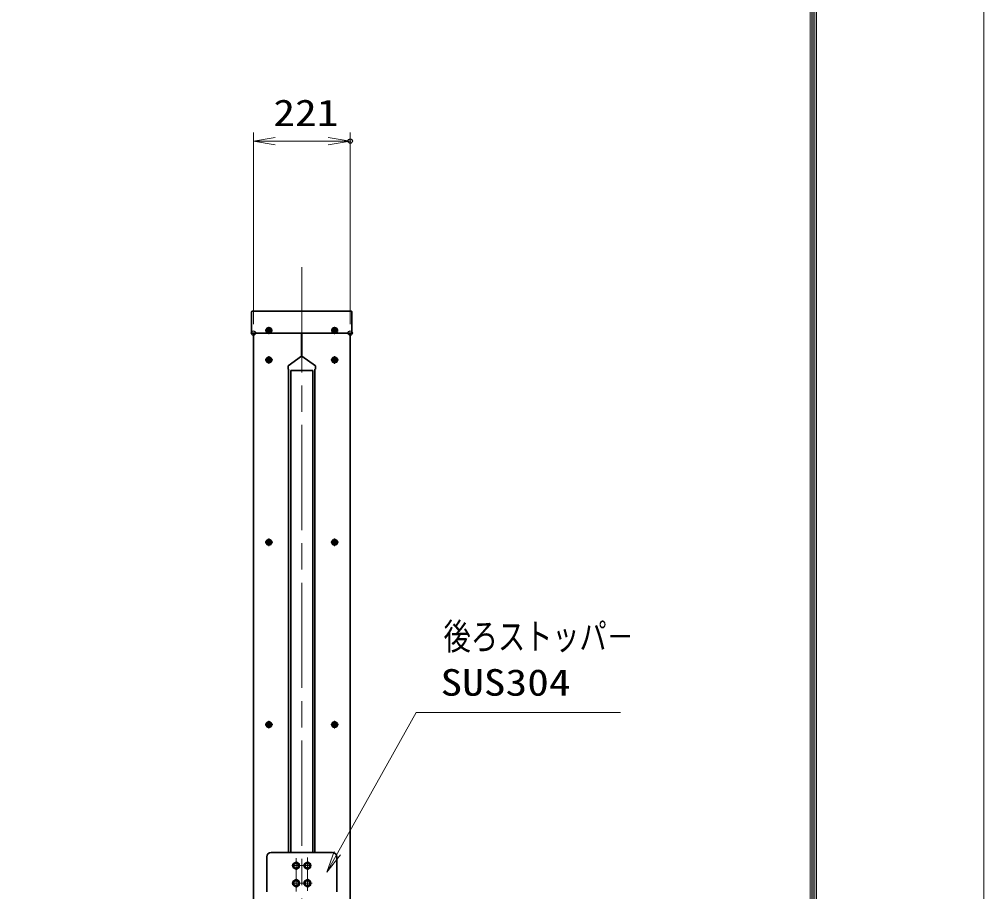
# Model space of a CAD drawing. Units: millimetres at full size, sheet at 1:20; details may follow other scales. Extents: x -5940 to 5940, y -4200 to 4200.
# Drawn here: x 3739 to 5940, y -959 to 1032 of the extents above; entities that cross this region are included whole.
import ezdxf
from ezdxf.enums import TextEntityAlignment as Align

# ---------------------------------------------------------------- set-up
doc = ezdxf.new("R2010")
doc.units = ezdxf.units.MM
doc.header["$LTSCALE"] = 20
doc.header["$PDMODE"] = 32
doc.header["$PDSIZE"] = 10
doc.linetypes.add('USER1', pattern=[18, 12, -1.5, 3, -1.5])
doc.linetypes.add('USER2', pattern=[9, 6, -0.75, 1.5, -0.75])
for name, color, linetype, lineweight in [('0-0_D-TTL', 7, 'Continuous', 18), ('0-1_軸線', 200, 'USER1', 15), ('0-2_寸法線', 4, 'Continuous', 18), ('0-3_0', 7, 'Continuous', 18), ('0-5_外形線', 7, 'Continuous', 35), ('0-9_AM_0N', 7, 'Continuous', 50)]:
    doc.layers.add(name, color=color, linetype=linetype, lineweight=lineweight)
doc.layers.add('0-4_Defpoints', color=7, linetype='Continuous')
doc.styles.add('ＭＳ ゴシック', font='')
doc.styles.get('ＭＳ ゴシック').set_extended_font_data('MS Gothic')

# ---------------------------------------------------------------- blocks, each defined once
blk = doc.blocks.new('_Open')
at = {"layer": '0-3_0'}
blk.add_line((-20, 3.333), (0, 0), dxfattribs=at)
blk.add_lwpolyline([(-20, -3.333), (0, 0), (-20, 0)], dxfattribs=at)
blk = doc.blocks.new('U10')
at = {"layer": '0-9_AM_0N'}
blk.add_lwpolyline([(671075.8, 427831.9), (671205.8, 427756.9), (671335.8, 427831.9), (671335.8, 427982), (671205.8, 428057.1), (671075.8, 427982)], close=True, dxfattribs=at)
blk.add_circle((671205.8, 427907), 130, dxfattribs=at)
blk = doc.blocks.new('U11')
at = {"layer": '0-9_AM_0N'}
blk.add_lwpolyline([(670555.8, 427831.9), (670685.8, 427756.9), (670815.8, 427831.9), (670815.8, 427982), (670685.8, 428057.1), (670555.8, 427982)], close=True, dxfattribs=at)
blk.add_circle((670685.8, 427907), 130, dxfattribs=at)
blk = doc.blocks.new('U12')
at = {"layer": '0-9_AM_0N'}
blk.add_lwpolyline([(671075.8, 428631.9), (671205.8, 428556.9), (671335.8, 428631.9), (671335.8, 428782), (671205.8, 428857.1), (671075.8, 428782)], close=True, dxfattribs=at)
blk.add_circle((671205.8, 428707), 130, dxfattribs=at)
blk = doc.blocks.new('S14')
at = {"layer": '0-2_寸法線'}
for points in [[(5092199.6, 2952181.5), (5082875.6, 2952181.5), (5079283.4, 2945757.8), (5078795.3, 2944885)], [(5079137.9, 2945839.1), (5078795.3, 2944885), (5079428.9, 2945676.4)]]:
    blk.add_lwpolyline(points, dxfattribs=at)
at = {"layer": '0-2_寸法線', "color": 254, "style": 'ＭＳ ゴシック'}
for s, width, p in [('後ろストッパ－', 0.75, (5084135.6, 2954678.4)), ('SUS304', 1.2, (5083991.6, 2952578.4))]:
    blk.add_text(s, height=1212, dxfattribs=dict(at, width=width)).set_placement(p, align=Align.BOTTOM_LEFT)

msp = doc.modelspace()

# ---------------------------------------------------------------- linework, layer by layer
at = {"layer": '0-0_D-TTL'}
for points in [[(-5940, -4200), (5940, -4200), (5940, 4200), (-5940, 4200)], [(-5558.14, 3889.71), (5558.14, 3889.71), (5558.14, -3888.86), (-5558.14, -3888.86)], [(-5554.61, 3886.18), (5554.61, 3886.18), (5554.61, -3885.32), (-5554.61, -3885.32)], [(-5551.07, 3882.64), (5551.07, 3882.64), (5551.07, -3881.79), (-5551.07, -3881.79)], [(-5547.54, 3879.11), (5547.54, 3879.11), (5547.54, -3878.25), (-5547.54, -3878.25)], [(-5544, 3875.57), (5544, 3875.57), (5544, -3874.71), (-5544, -3874.71)]]:
    msp.add_lwpolyline(points, close=True, dxfattribs=at)
at = {"layer": '0-1_軸線'}
for p, q in [((4383.65, 466.16), (4383.65, -1283.26)), ((4308.65, 254.5), (4299.75, 254.5)), ((4308.65, 254.5), (4308.65, 263.4)), ((4308.65, 254.5), (4317.56, 254.5)), ((4308.65, 254.5), (4308.65, 245.59)), ((4458.65, 254.5), (4449.75, 254.5)), ((4458.65, 254.5), (4458.65, 263.4)), ((4458.65, 254.5), (4467.56, 254.5)), ((4458.65, 254.5), (4458.65, 245.59)), ((4308.65, -161.5), (4308.65, -152.6)), ((4458.65, -161.5), (4458.65, -152.6)), ((4308.65, -161.5), (4299.75, -161.5)), ((4308.65, -161.5), (4317.56, -161.5)), ((4308.65, -161.5), (4308.65, -170.41)), ((4458.65, -161.5), (4449.75, -161.5)), ((4458.65, -161.5), (4467.56, -161.5)), ((4458.65, -161.5), (4458.65, -170.41)), ((4308.65, -577.5), (4308.65, -568.6)), ((4458.65, -577.5), (4458.65, -568.6)), ((4308.65, -577.5), (4299.75, -577.5)), ((4308.65, -577.5), (4317.56, -577.5)), ((4308.65, -577.5), (4308.65, -586.41)), ((4458.65, -577.5), (4449.75, -577.5)), ((4458.65, -577.5), (4467.56, -577.5)), ((4458.65, -577.5), (4458.65, -586.41)), ((4405.5, -899.3), (4361.24, -899.3)), ((4370.65, -882.25), (4370.65, -958.13)), ((4396.65, -880.67), (4396.65, -956.55)), ((4407.08, -939.3), (4361.24, -939.3))]:
    msp.add_line(p, q, dxfattribs=at)
at = {"layer": '0-1_軸線', "linetype": 'USER2'}
for p, q in [((4308.65, 321.7), (4308.65, 330.27)), ((4308.65, 321.7), (4300.08, 321.7)), ((4308.65, 321.7), (4317.22, 321.7)), ((4308.65, 321.7), (4308.65, 313.13)), ((4458.65, 321.7), (4450.45, 321.7)), ((4458.65, 321.7), (4458.65, 329.9)), ((4458.65, 321.7), (4466.85, 321.7)), ((4458.65, 321.7), (4458.65, 313.5))]:
    msp.add_line(p, q, dxfattribs=at)
at = {"layer": '0-2_寸法線'}
for p, q in [((4273.15, 335.7), (4273.15, 773.73)), ((4494.15, 335.7), (4494.15, 773.73)), ((4273.15, 753.73), (4494.15, 753.73))]:
    msp.add_line(p, q, dxfattribs=at)
at = {"layer": '0-4_Defpoints'}
for p in [(4494.15, 753.73), (4273.15, 315.7), (4494.15, 315.7)]:
    msp.add_point(p, dxfattribs=at)
at = {"layer": '0-5_外形線'}
for p, q in [((4269.25, 316.9), (4269.25, 364.5)), ((4496.85, 365.7), (4270.45, 365.7)), ((4283.65, 365.7), (4483.65, 365.7)), ((4498.05, 364.5), (4498.05, 316.9)), ((4496.85, 315.7), (4270.45, 315.7)), ((4273.15, 315.7), (4273.15, -1029.3)), ((4494.15, 315.7), (4494.15, -1029.3)), ((4352.45, 241), (4352.45, 233.07)), ((4352.45, 233.07), (4353.65, 233.07)), ((4353.65, -869.3), (4353.65, 233.07)), ((4358.65, -869.3), (4358.65, 230.7)), ((4358.65, 230.7), (4408.65, 230.7)), ((4408.65, -869.3), (4408.65, 230.7)), ((4413.65, -869.3), (4413.65, 233.07)), ((4414.85, 233.07), (4413.65, 233.07)), ((4414.85, 241), (4414.85, 233.07)), ((4303.65, -959.3), (4303.65, -879.3)), ((4453.65, -869.3), (4313.65, -869.3)), ((4463.65, -959.3), (4463.65, -879.3))]:
    msp.add_line(p, q, dxfattribs=at)
for points in [[(4383.15, 315.7), (4383.15, 263), (4352.45, 241)], [(4384.15, 315.7), (4384.15, 263), (4414.85, 241)]]:
    msp.add_lwpolyline(points, dxfattribs=at)
for centre, radius, start, end in [((4270.45, 364.5), 1.2, 90, 180), ((4496.85, 364.5), 1.2, 0, 90), ((4270.45, 316.9), 1.2, 180, 270), ((4496.85, 316.9), 1.2, 270, 0), ((4313.65, -879.3), 10, 90, 180), ((4453.65, -879.3), 10, 0, 90)]:
    msp.add_arc(centre, radius, start, end, dxfattribs=at)
at = {"layer": '0-9_AM_0N'}
for p, q in [((4308.34, 322.01), (4306.15, 322.01)), ((4306.15, 321.39), (4306.15, 322.01)), ((4308.34, 321.39), (4306.15, 321.39)), ((4308.34, 324.2), (4308.96, 324.2)), ((4308.34, 322.01), (4308.34, 324.2)), ((4308.34, 321.39), (4308.34, 319.2)), ((4308.34, 319.2), (4308.96, 319.2)), ((4308.96, 322.01), (4308.96, 324.2)), ((4308.96, 322.01), (4311.15, 322.01)), ((4308.96, 321.39), (4311.15, 321.39)), ((4308.96, 321.39), (4308.96, 319.2)), ((4311.15, 321.39), (4311.15, 322.01)), ((4458.34, 322.01), (4456.15, 322.01)), ((4456.15, 321.39), (4456.15, 322.01)), ((4458.34, 321.39), (4456.15, 321.39)), ((4458.34, 324.2), (4458.96, 324.2)), ((4458.34, 322.01), (4458.34, 324.2)), ((4458.34, 321.39), (4458.34, 319.2)), ((4458.34, 319.2), (4458.96, 319.2)), ((4458.96, 322.01), (4458.96, 324.2)), ((4458.96, 322.01), (4461.15, 322.01)), ((4458.96, 321.39), (4461.15, 321.39)), ((4458.96, 321.39), (4458.96, 319.2)), ((4461.15, 321.39), (4461.15, 322.01)), ((4308.34, 254.81), (4306.15, 254.81)), ((4306.15, 254.19), (4306.15, 254.81)), ((4308.34, 254.19), (4306.15, 254.19)), ((4308.34, 257), (4308.96, 257)), ((4308.34, 254.81), (4308.34, 257)), ((4308.34, 254.19), (4308.34, 252)), ((4308.34, 252), (4308.96, 252)), ((4308.96, 254.81), (4308.96, 257)), ((4308.96, 254.81), (4311.15, 254.81)), ((4308.96, 254.19), (4311.15, 254.19)), ((4308.96, 254.19), (4308.96, 252)), ((4311.15, 254.19), (4311.15, 254.81)), ((4458.34, 254.81), (4456.15, 254.81)), ((4456.15, 254.19), (4456.15, 254.81)), ((4458.34, 254.19), (4456.15, 254.19)), ((4458.96, 257), (4458.34, 257)), ((4458.34, 254.81), (4458.34, 257)), ((4458.34, 254.19), (4458.34, 252)), ((4458.96, 252), (4458.34, 252)), ((4458.96, 254.81), (4458.96, 257)), ((4458.96, 254.81), (4461.15, 254.81)), ((4458.96, 254.19), (4461.15, 254.19)), ((4458.96, 254.19), (4458.96, 252)), ((4461.15, 254.19), (4461.15, 254.81)), ((4308.34, -161.19), (4306.15, -161.19)), ((4306.15, -161.81), (4306.15, -161.19)), ((4308.34, -161.81), (4306.15, -161.81)), ((4308.34, -159), (4308.96, -159)), ((4308.34, -161.19), (4308.34, -159)), ((4308.34, -161.81), (4308.34, -164)), ((4308.34, -164), (4308.96, -164)), ((4308.96, -161.19), (4308.96, -159)), ((4308.96, -161.19), (4311.15, -161.19)), ((4308.96, -161.81), (4311.15, -161.81)), ((4308.96, -161.81), (4308.96, -164)), ((4311.15, -161.81), (4311.15, -161.19)), ((4458.34, -161.19), (4456.15, -161.19)), ((4456.15, -161.81), (4456.15, -161.19)), ((4458.34, -161.81), (4456.15, -161.81)), ((4458.96, -159), (4458.34, -159)), ((4458.34, -161.19), (4458.34, -159)), ((4458.34, -161.81), (4458.34, -164)), ((4458.96, -164), (4458.34, -164)), ((4458.96, -161.19), (4458.96, -159)), ((4458.96, -161.19), (4461.15, -161.19)), ((4458.96, -161.81), (4461.15, -161.81)), ((4458.96, -161.81), (4458.96, -164)), ((4461.15, -161.81), (4461.15, -161.19)), ((4308.34, -577.19), (4306.15, -577.19)), ((4306.15, -577.81), (4306.15, -577.19)), ((4308.34, -577.81), (4306.15, -577.81)), ((4308.34, -575), (4308.96, -575)), ((4308.34, -577.19), (4308.34, -575)), ((4308.34, -577.81), (4308.34, -580)), ((4308.34, -580), (4308.96, -580)), ((4308.96, -577.19), (4308.96, -575)), ((4308.96, -577.19), (4311.15, -577.19)), ((4308.96, -577.81), (4311.15, -577.81)), ((4308.96, -577.81), (4308.96, -580)), ((4311.15, -577.81), (4311.15, -577.19)), ((4458.34, -577.19), (4456.15, -577.19)), ((4456.15, -577.81), (4456.15, -577.19)), ((4458.34, -577.81), (4456.15, -577.81)), ((4458.96, -575), (4458.34, -575)), ((4458.34, -577.19), (4458.34, -575)), ((4458.34, -577.81), (4458.34, -580)), ((4458.96, -580), (4458.34, -580)), ((4458.96, -577.19), (4458.96, -575)), ((4458.96, -577.19), (4461.15, -577.19)), ((4458.96, -577.81), (4461.15, -577.81)), ((4458.96, -577.81), (4458.96, -580)), ((4461.15, -577.81), (4461.15, -577.19))]:
    msp.add_line(p, q, dxfattribs=at)
for centre in [(4308.65, 321.7), (4308.65, 321.7), (4458.65, 321.7), (4458.65, 321.7), (4308.65, 254.5), (4308.65, 254.5), (4458.65, 254.5), (4458.65, 254.5), (4308.65, -161.5), (4308.65, -161.5), (4458.65, -161.5), (4458.65, -161.5), (4308.65, -577.5), (4308.65, -577.5), (4458.65, -577.5), (4458.65, -577.5)]:
    msp.add_circle(centre, 5.9, dxfattribs=at)

# ---------------------------------------------------------------- block references
at = {"layer": '0-2_寸法線', "xscale": 2.5, "yscale": 2.5, "rotation": 180}
msp.add_blockref('_Open', (4273.15, 753.73), dxfattribs=at)
at = {"layer": '0-2_寸法線'}
for name, p, xscale, yscale in [('_Open', (4494.15, 753.73), 2.5, 2.5), ('S14', (-249499.28, -148158.7), 0.05, 0.05)]:
    msp.add_blockref(name, p, dxfattribs=dict(at, xscale=xscale, yscale=yscale))
at = {"layer": '0-9_AM_0N', "xscale": 0.05, "yscale": 0.05}
for name, p in [('U12', (-29189.64, -22334.65)), ('U12', (-29163.64, -22334.65)), ('U11', (-29163.64, -22334.65)), ('U10', (-29163.64, -22334.65))]:
    msp.add_blockref(name, p, dxfattribs=at)

# ---------------------------------------------------------------- texts
at = {"layer": '0-2_寸法線', "color": 254, "style": 'ＭＳ ゴシック', "width": 1.2}
msp.add_text('221', height=60.56, dxfattribs=at).set_placement((4318.85, 770.07), align=Align.BOTTOM_LEFT)

doc.saveas('drawing.dxf')
